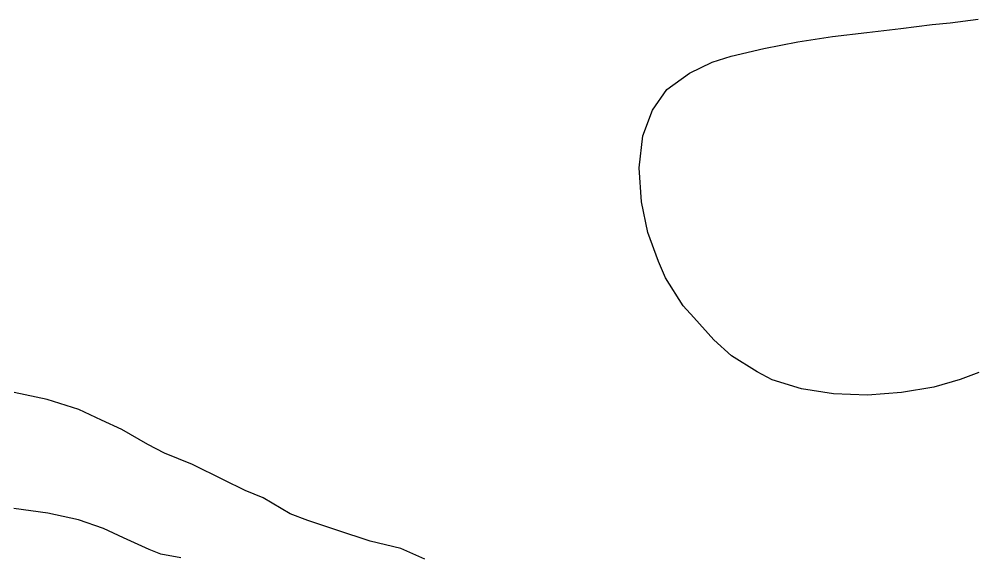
# Model space of a CAD drawing. Header units: feet. Extents: x 333642 to 335017, y 470420 to 471851.
# Drawn here: x 334328.2 to 334462.9, y 471573.1 to 471648.4 of the extents above; entities that cross this region are included whole.
import ezdxf

# ---------------------------------------------------------------- set-up
doc = ezdxf.new("R2010")
doc.units = ezdxf.units.FT
doc.header["$MEASUREMENT"] = 0
doc.layers.add('Contour', color=7, linetype='CONTINUOUS', true_color=0xffffff)

msp = doc.modelspace()

# ---------------------------------------------------------------- linework, layer by layer
at = {"layer": 'Contour', "color": 18, "linetype": 'Continuous', "true_color": 0x000000}
for points, elevation in [([(334463.117534, 471598.723938), (334460.510903, 471597.720923), (334456.781505, 471596.64264), (334452.270376, 471595.890919), (334447.465681, 471595.50377), (334442.711974, 471595.705624), (334438.213838, 471596.397217), (334434.082262, 471597.677034), (334431.953307, 471598.783987), (334428.33045, 471601.046203), (334425.858606, 471603.322108), (334423.056765, 471606.418266), (334421.538849, 471608.071147), (334419.070745, 471612.019259), (334418.073439, 471614.299166), (334416.586885, 471618.374031), (334415.68453, 471622.704449), (334415.383309, 471627.463077), (334415.892282, 471631.968767), (334417.231915, 471635.611011), (334419.274482, 471638.492595), (334422.42675, 471640.773362), (334425.652932, 471642.345082), (334428.307189, 471643.1671), (334432.887411, 471644.239762), (334437.656392, 471645.202611), (334442.535671, 471645.928241), (334447.397618, 471646.521054), (334452.151764, 471647.049746), (334456.571686, 471647.610345), (334459.091794, 471647.862275), (334463.022241, 471648.382007)], -1), ([(334385.220644, 471572.44413), (334381.830648, 471573.965517), (334377.529388, 471574.97193), (334372.832676, 471576.559965), (334368.756294, 471577.879797), (334366.265039, 471578.833056), (334362.483344, 471581.076305), (334359.96514, 471582.118347), (334356.914067, 471583.606508), (334352.531655, 471585.762831), (334348.596948, 471587.388129), (334346.270296, 471588.584082), (334342.607373, 471590.704329), (334339.772158, 471592.024441), (334336.559148, 471593.484656), (334332.12595, 471594.899873), (334327.453807, 471595.896048)], -1.5), ([(334350.884394, 471572.653503), (334348.078021, 471573.157255), (334346.46262, 471573.817576), (334342.849411, 471575.480976), (334340.012911, 471576.757117), (334336.528051, 471578.005652), (334332.221471, 471578.912722), (334327.438836, 471579.592555)], -2)]:
    msp.add_lwpolyline(points, dxfattribs=dict(at, elevation=elevation))

doc.saveas('drawing.dxf')
